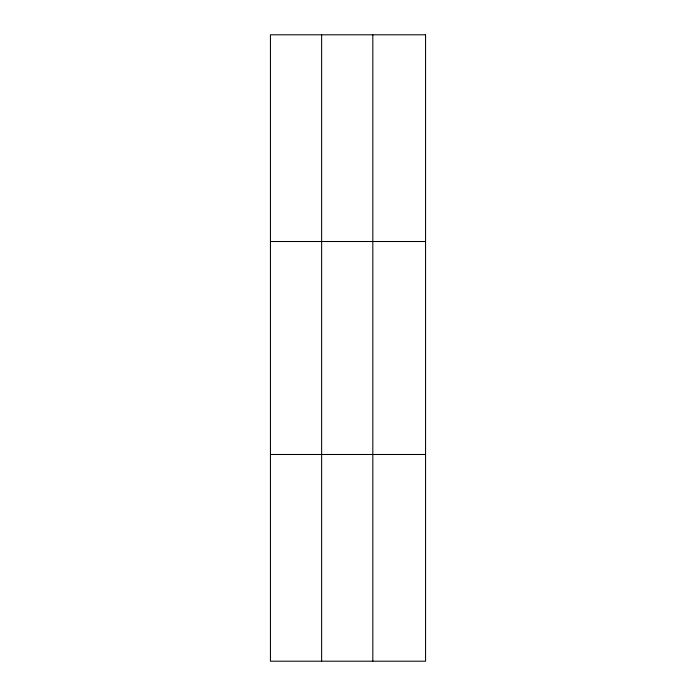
<?xml version="1.0" encoding="UTF-8"?>
<svg xmlns="http://www.w3.org/2000/svg" width="696" height="696" viewBox="0 0 696 696"><rect width="100%" height="100%" fill="white"/><g stroke="black" fill="none" stroke-linecap="round" stroke-linejoin="round"><path stroke-width="1.04" d="M321.63 34.8L321.63 661.2M372.821 34.8L372.821 661.2M270.44 241.512L425.56 241.512M270.44 454.488L425.56 454.488M425.56 34.8L425.56 661.2L270.44 661.2L270.44 34.8L425.56 34.8"/></g></svg>
